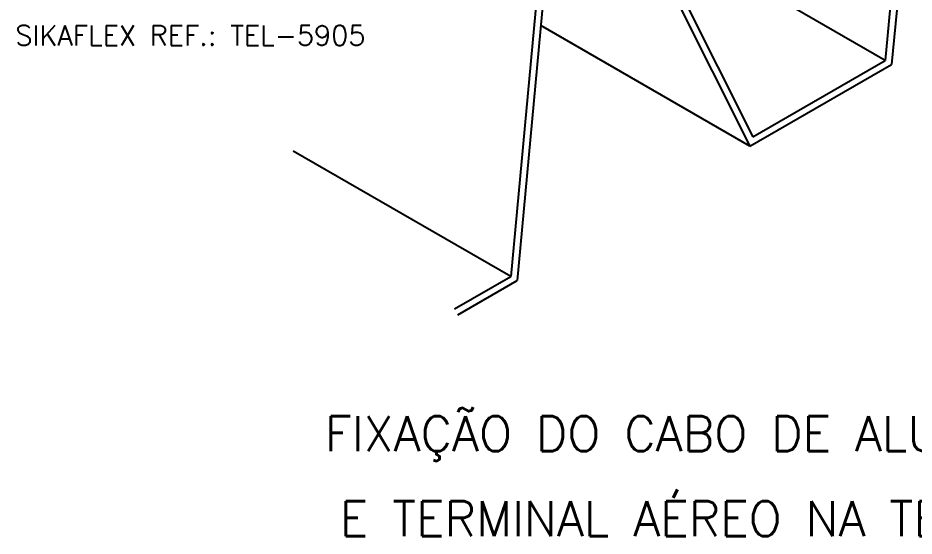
# Model space of a CAD drawing. Header units: millimetres. Extents: x -5857.4 to -5841.3, y -4693.5 to -4681.4.
# Drawn here: x -5855.67 to -5846.7, y -4693.49 to -4688.3 of the extents above; entities that cross this region are included whole.
import ezdxf
from ezdxf.enums import TextEntityAlignment as Align

# ---------------------------------------------------------------- set-up
doc = ezdxf.new("R2010")
doc.units = ezdxf.units.MM
doc.header["$LTSCALE"] = 10
doc.layers.add('Termotécnica', color=7, linetype='Continuous')
doc.styles.add('r140', font='romans.shx')
doc.styles.add('r80', font='romans.shx')

msp = doc.modelspace()

# ---------------------------------------------------------------- linework, layer by layer
at = {"layer": 'Termotécnica', "color": 3}
for p, q in [((-5846.7081, -4685.7558), (-5846.9842, -4688.7255)), ((-5846.6436, -4685.7971), (-5846.9197, -4688.7669)), ((-5849.4038, -4687.3123), (-5848.3098, -4689.4909)), ((-5846.9842, -4688.7255), (-5849.3922, -4687.3353)), ((-5849.4322, -4687.4073), (-5848.3382, -4689.5859)), ((-5850.4585, -4687.9213), (-5850.7346, -4690.891)), ((-5850.394, -4687.9626), (-5850.6701, -4690.9324)), ((-5848.3382, -4689.5859), (-5850.4325, -4688.3768)), ((-5848.3098, -4689.4909), (-5846.9842, -4688.7255)), ((-5848.3382, -4689.5859), (-5846.9197, -4688.7669)), ((-5850.7346, -4690.891), (-5852.9124, -4689.6337)), ((-5851.2974, -4691.216), (-5850.7346, -4690.891)), ((-5851.2634, -4691.2749), (-5850.6701, -4690.9324))]:
    msp.add_line(p, q, dxfattribs=at)

# ---------------------------------------------------------------- texts
at = {"layer": 'Termotécnica', "color": 2, "style": 'r80'}
msp.add_text('SIKAFLEX REF.: TEL-5905', height=0.2, dxfattribs=at).set_placement((-5855.695, -4688.5741))
at = {"layer": 'Termotécnica', "color": 5, "style": 'r140'}
for s, p in [(' FIXAÇÃO DO CABO DE ALUMÍNIO', (-5849.0039, -4692.7466)), ('E TERMINAL AÉREO NA TELHA', (-5849.0039, -4693.5979))]:
    msp.add_text(s, height=0.35, dxfattribs=at).set_placement(p, align=Align.BOTTOM_CENTER)

doc.saveas('drawing.dxf')
